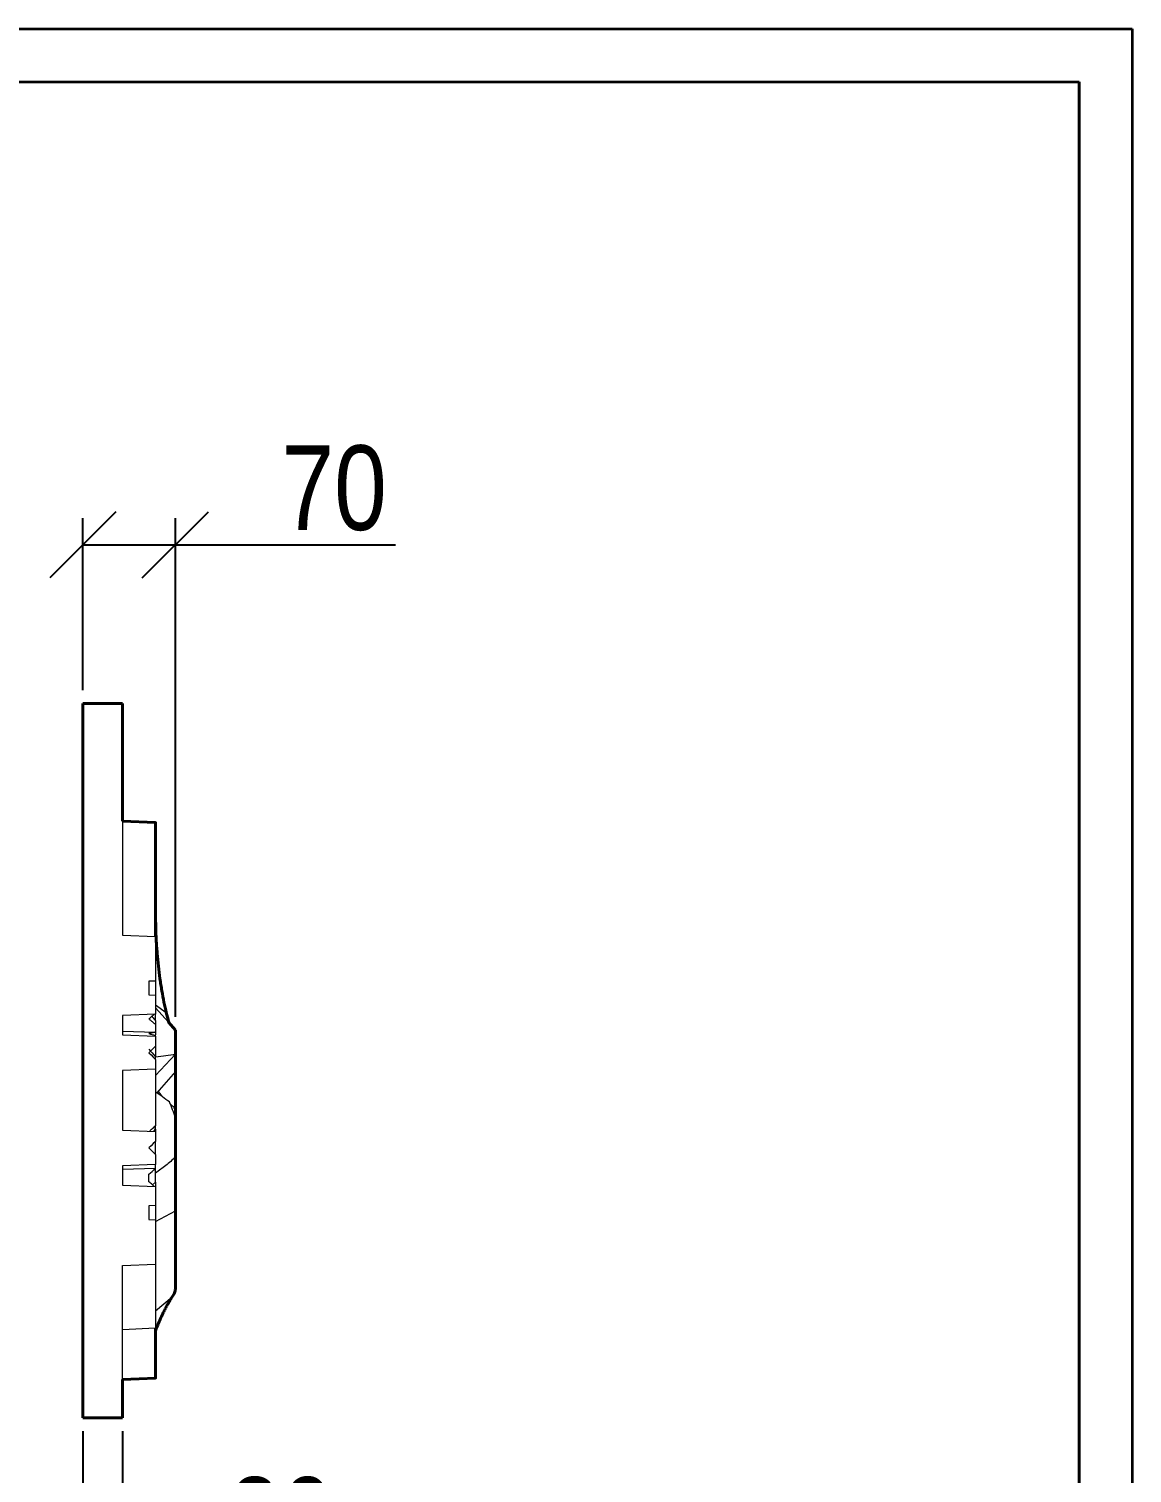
# Model space of a CAD drawing. Header units: millimetres. Extents: x 0 to 2376, y 0 to 1680.
# Drawn here: x 1542 to 2376, y 588 to 1680 of the extents above; entities that cross this region are included whole.
import ezdxf

# ---------------------------------------------------------------- set-up
doc = ezdxf.new("R2010")
doc.units = ezdxf.units.MM
doc.layers.get('0').update_dxf_attribs({"lineweight": 35})
doc.layers.add('Архио', color=252, linetype='Continuous', lineweight=40)
doc.layers.add('Размеры', color=5, linetype='Continuous', lineweight=9)
doc.styles.add('Размер', font='arial.ttf', dxfattribs={"width": 0.8})
doc.dimstyles.new('M 1-1_h36_(M 1-8)', dxfattribs={"dimscale": 2, "dimtxt": 32, "dimasz": 25, "dimexe": 10, "dimexo": 5, "dimgap": 5, "dimtad": 1, "dimdec": 0, "dimtxsty": 'Размер', "dimblk": 'OBLIQUE', "dimcen": 2.5, "dimadec": 0, "dimazin": 0, "dimtfac": 1, "dimtdec": 0, "dimtmove": 0, "dimatfit": 3, "dimfxl": 0, "dimarcsym": 0})

# ---------------------------------------------------------------- blocks, each defined once
blk = doc.blocks.new('A$C49AA496E')
for p, q in [((0, 210), (297, 210)), ((297, 210), (297, 0)), ((20, 205), (292, 205)), ((292, 205), (292, 5))]:
    blk.add_line(p, q)
blk = doc.blocks.new('_Oblique')
at = {"color": 0, "linetype": 'ByBlock', "lineweight": -2}
blk.add_line((-0.5, -0.5), (0.5, 0.5), dxfattribs=at)
blk = doc.blocks.new('*D59')
at = {"layer": 'Defpoints', "color": 0, "transparency": 16777216}
for p in [(1583, 630), (1613, 630), (1613, 510)]:
    blk.add_point(p, dxfattribs=at)
at = {"layer": 'Размеры', "color": 0, "lineweight": -2, "transparency": 16777216}
for p, q in [((1583, 620), (1583, 490)), ((1613, 620), (1613, 490)), ((1583, 510), (1613, 510)), ((1613, 510), (1779.6, 510))]:
    blk.add_line(p, q, dxfattribs=at)
at = {"layer": 'Размеры', "color": 0, "lineweight": -2, "transparency": 16777216, "xscale": 50, "yscale": 50, "zscale": 50, "rotation": 180}
blk.add_blockref('_Oblique', (1583, 510), dxfattribs=at)
at = {"layer": 'Размеры', "color": 0, "lineweight": -2, "transparency": 16777216, "xscale": 50, "yscale": 50, "zscale": 50}
blk.add_blockref('_Oblique', (1613, 510), dxfattribs=at)
at = {"layer": 'Размеры', "color": 0, "transparency": 16777216, "insert": (1733, 552.7), "char_height": 64, "attachment_point": 5, "style": 'Размер'}
blk.add_mtext('30', dxfattribs=at)
blk = doc.blocks.new('*D60')
at = {"layer": 'Defpoints', "color": 0, "transparency": 16777216}
for p in [(1653, 1290), (1583, 1170), (1653, 923.1)]:
    blk.add_point(p, dxfattribs=at)
at = {"layer": 'Размеры', "color": 0, "lineweight": -2, "transparency": 16777216}
for p, q in [((1583, 1180), (1583, 1310)), ((1653, 933.1), (1653, 1310)), ((1583, 1290), (1653, 1290)), ((1653, 1290), (1819.4, 1290))]:
    blk.add_line(p, q, dxfattribs=at)
at = {"layer": 'Размеры', "color": 0, "lineweight": -2, "transparency": 16777216, "xscale": 50, "yscale": 50, "zscale": 50, "rotation": 180}
blk.add_blockref('_Oblique', (1583, 1290), dxfattribs=at)
at = {"layer": 'Размеры', "color": 0, "lineweight": -2, "transparency": 16777216, "xscale": 50, "yscale": 50, "zscale": 50}
blk.add_blockref('_Oblique', (1653, 1290), dxfattribs=at)
at = {"layer": 'Размеры', "color": 0, "transparency": 16777216, "insert": (1773, 1332.7), "char_height": 64, "attachment_point": 5, "style": 'Размер'}
blk.add_mtext('70', dxfattribs=at)

msp = doc.modelspace()

# ---------------------------------------------------------------- linework, layer by layer
msp.add_lwpolyline([(2336, 160), (2336, 1640)])
at = {"layer": 'Архио'}
for p, q in [((1613, 1170), (1583, 1170)), ((1583, 1170), (1583, 630)), ((1613, 1081), (1613, 1170)), ((1613, 1081), (1638, 1080)), ((1653, 923.1), (1647.7, 929.1)), ((1653, 904.7), (1653, 900.6)), ((1653, 751.8), (1653, 864.1)), ((1653, 749.6), (1653, 751.8)), ((1653.1, 737), (1653.1, 737)), ((1613, 630), (1613, 659)), ((1583, 630), (1613, 630))]:
    msp.add_line(p, q, dxfattribs=at)
at = {"layer": 'Архио', "flags": 128}
msp.add_lwpolyline([(1638, 660), (1625.5, 659.5), (1613, 659)], dxfattribs=at)
at = {"layer": 'Архио'}
for points, knots in [([(1638, 1079.9), (1638, 1079.9), (1638, 1080.1), (1638, 1079), (1638, 1076.7), (1638, 1073.1), (1638, 1068.3), (1638, 1062.6), (1638, 1057.1), (1638, 1052.4), (1638, 1047.6), (1638, 1041.2), (1638, 1033.3), (1638, 1026.8), (1638, 1021.7), (1638, 1016.7), (1638, 1010.7), (1638, 1004.2), (1638, 999.4), (1638, 996.1), (1638, 994.8), (1638, 994.2)], [0, 0, 0, 0, 0.020699, 0.087749, 0.15202, 0.218107, 0.282849, 0.349505, 0.413921, 0.447074, 0.480226, 0.544934, 0.611547, 0.676024, 0.709223, 0.74242, 0.806768, 0.872955, 0.9379, 0.971362, 1, 1, 1, 1]), ([(1646.1, 936.3), (1645.5, 938.8), (1644.9, 941.5), (1643.8, 947), (1643.3, 949.9), (1642.5, 954.3), (1642.3, 955.8), (1641.8, 958.9), (1641.6, 960.5), (1640.9, 965.1), (1640.5, 968.3), (1639.8, 974.7), (1639.5, 978), (1639.2, 982.1), (1639.1, 982.9), (1639, 984.6), (1638.9, 985.4), (1638.7, 987.9), (1638.6, 989.6), (1638.4, 994.5), (1638.2, 997.8), (1638.1, 1004.3), (1638, 1007.5), (1638, 1010.7)], [0, 0, 0, 0, 0.125, 0.125, 0.25, 0.25, 0.3125, 0.3125, 0.375, 0.375, 0.5, 0.5, 0.625, 0.625, 0.65625, 0.65625, 0.6875, 0.6875, 0.75, 0.75, 0.875, 0.875, 1, 1, 1, 1]), ([(1648.2, 928.4), (1648.1, 928.8), (1647.4, 931.2), (1646.7, 934), (1646.1, 936.3)], [0, 0, 0, 0, 0.159294, 1, 1, 1, 1]), ([(1653, 923.1), (1653, 923), (1653, 922.6), (1653, 921), (1653, 919.8), (1653, 916.7), (1653, 914.8), (1653, 910.3), (1653, 907.7), (1653, 904.9)], [0, 0, 0, 0, 0.25, 0.25, 0.5, 0.5, 0.75, 0.75, 1, 1, 1, 1]), ([(1653, 904.9), (1653, 903.7), (1653, 901.2), (1653, 898.1), (1653, 895.6), (1653, 893.6), (1653, 892.3), (1653, 891.6), (1653, 891.6), (1653, 891.6)], [0, 0, 0, 0, 0.148205, 0.297443, 0.449924, 0.60353, 0.751609, 0.90072, 1, 1, 1, 1]), ([(1653, 900.6), (1653, 899.2), (1653, 896.4), (1653, 891.2), (1653, 885.6), (1653, 879.7), (1653, 873.9), (1653, 869.8), (1653, 867.2), (1653, 865.9), (1653, 865), (1653, 864.5), (1653, 864.4)], [0, 0, 0, 0, 0.141444, 0.289574, 0.442239, 0.59684, 0.742684, 0.885431, 0.922086, 0.958353, 0.994203, 1, 1, 1, 1]), ([(1653, 864.1), (1652.9, 864.2), (1652.6, 864.4), (1652.3, 864.6), (1652.1, 864.7)], [0, 0, 0, 0, 0.49788, 1, 1, 1, 1]), ([(1653, 786.4), (1653, 786.3), (1653, 786.1), (1653, 783.4), (1653, 780.8), (1653, 778.2)], [0, 0, 0, 0, 0.058761, 0.059203, 1, 1, 1, 1]), ([(1653, 751.8), (1653, 749.1), (1653, 746.5), (1653, 741.7), (1653, 739.5), (1653, 736.4), (1653, 735.5), (1653, 733.6), (1653, 732.7), (1653, 731.1), (1653, 730.3), (1653, 729.2), (1653, 728.8), (1653, 728.2), (1653, 727.8), (1653, 727.5)], [0, 0, 0, 0, 0.25, 0.25, 0.5, 0.5, 0.625, 0.625, 0.75, 0.75, 0.875, 0.875, 0.9375, 0.9375, 1, 1, 1, 1]), ([(1650.6, 721.4), (1649.7, 720.1), (1648.7, 718.5), (1647.2, 715.9), (1646.6, 715), (1645.6, 713), (1645.1, 712), (1644, 709.8), (1643.5, 708.7), (1642.4, 706.4), (1641.8, 705.2), (1640.2, 701.4), (1639.1, 698.8), (1638, 696)], [0, 0, 0, 0, 0.25, 0.25, 0.375, 0.375, 0.5, 0.5, 0.625, 0.625, 0.75, 0.75, 1, 1, 1, 1]), ([(1653, 727.5), (1653, 727.3), (1653, 727), (1652.9, 726.5), (1652.9, 726.3), (1652.7, 725.5), (1652.6, 725), (1652, 723.5), (1651.4, 722.5), (1650.6, 721.4)], [0, 0, 0, 0, 0.125, 0.125, 0.25, 0.25, 0.5, 0.5, 1, 1, 1, 1]), ([(1638, 698.1), (1638, 695.9), (1638, 693.7), (1638, 689.3), (1638, 687.1), (1638, 682.9), (1638, 680.8), (1638, 676.9), (1638, 675.1), (1638, 671.6), (1638, 670.1), (1638, 667.2), (1638, 666), (1638, 663.9), (1638, 663), (1638, 661.5), (1638, 661), (1638, 660.6)], [0, 0, 0, 0, 0.125, 0.125, 0.25, 0.25, 0.375, 0.375, 0.5, 0.5, 0.625, 0.625, 0.75, 0.75, 0.875, 0.875, 1, 1, 1, 1]), ([(1638, 660.6), (1638, 660.4), (1638, 660), (1638, 660), (1638, 660.1), (1638, 660.1)], [0, 0, 0, 0, 0.611217, 0.916302, 1, 1, 1, 1])]:
    msp.add_open_spline(points, degree=3, knots=knots, dxfattribs=at)
at = {"layer": 'Размеры'}
for p, q in [((1613, 1081), (1613, 994.8)), ((1613, 994.8), (1638, 993.8)), ((1613, 745.2), (1638, 746.2)), ((1613, 659.1), (1613, 745.2))]:
    msp.add_line(p, q, dxfattribs=at)
at = {"layer": 'Размеры', "linetype": 'Continuous', "lineweight": 15}
for p, q in [((1638, 993.8), (1638, 935.1)), ((1638, 960.2), (1633, 960)), ((1633, 960), (1633, 949.8)), ((1633, 949.8), (1638, 949.6)), ((1638, 942.1), (1646.1, 936.3)), ((1638, 939.9), (1647.7, 929.1)), ((1638, 935.1), (1613, 934.1)), ((1613, 934.1), (1613, 919.5)), ((1638, 934.9), (1637.3, 935.1)), ((1638, 930.4), (1638, 934.9)), ((1613, 922.2), (1638, 921.6)), ((1613, 919.5), (1638, 918.5)), ((1638, 921.6), (1638, 919.6)), ((1638, 918.5), (1638, 911)), ((1638, 888.9), (1653, 904.9)), ((1638, 901), (1638, 893.5)), ((1638, 893.5), (1613, 892.5)), ((1613, 892.5), (1613, 847.5)), ((1653.1, 891.7), (1638.9, 875.7)), ((1652.1, 864.7), (1649.1, 867.3)), ((1653, 864.1), (1649.4, 866.6)), ((1613, 847.5), (1638, 846.5)), ((1636.6, 846.5), (1638, 848.4)), ((1638, 848.1), (1638, 839)), ((1633, 834), (1638, 829)), ((1638, 821.5), (1613, 820.5)), ((1613, 820.5), (1613, 805.9)), ((1638, 829), (1638, 821.5)), ((1638, 818.4), (1613, 817.8)), ((1635.7, 806.1), (1638, 808.1)), ((1638, 808.1), (1638, 805.1)), ((1613, 805.9), (1638, 804.9)), ((1638, 804.9), (1638, 746.2)), ((1638, 790.4), (1633, 790.2)), ((1633, 790.2), (1633, 780)), ((1638, 778.3), (1653, 786.6)), ((1633, 780), (1638, 779.8)), ((1638, 711), (1650.6, 721.4)), ((1613, 696.8), (1638, 698.1)), ((1613, 659.6), (1638, 660.6))]:
    msp.add_line(p, q, dxfattribs=at)
at = {"layer": 'Размеры', "linetype": 'Continuous', "lineweight": 15, "flags": 128}
for points in [[(1638, 911), (1636.3, 909.3), (1634.6, 907.6), (1633, 906)], [(1633, 906), (1634.6, 904.4), (1636.3, 902.7), (1638, 901)], [(1638, 839), (1636.3, 837.3), (1634.7, 835.7), (1633, 834)], [(1638, 660.1), (1626.7, 659.6), (1613, 659.1)]]:
    msp.add_lwpolyline(points, dxfattribs=at)
at = {"layer": 'Размеры', "linetype": 'Continuous', "lineweight": 15}
for points, knots in [([(1633, 931.6), (1633.4, 932), (1634.3, 932.7), (1635.6, 933.9), (1636.5, 934.6), (1637, 935.1)], [0, 0, 0, 0, 0.31939, 0.63878, 1, 1, 1, 1]), ([(1633, 931.6), (1633.3, 931.4), (1633.8, 930.9), (1634.6, 930.2), (1635.5, 929.5), (1636.3, 928.8), (1637.1, 928.1), (1637.7, 927.6), (1638, 927.4)], [0, 0, 0, 0, 0.164174, 0.329355, 0.495535, 0.662708, 0.830866, 1, 1, 1, 1]), ([(1635.2, 933.5), (1635.3, 933.4), (1635.8, 932.8), (1636.7, 931.6), (1637.6, 930.6), (1638, 930.1)], [0, 0, 0, 0, 0.102086, 0.551024, 1, 1, 1, 1]), ([(1653, 923.1), (1651.7, 924.5), (1650.1, 926.3), (1648.6, 928.1), (1648.2, 928.4)], [0, 0, 0, 0, 0.803842, 1, 1, 1, 1]), ([(1638, 921.6), (1637.7, 921.5), (1637.2, 921.3), (1636.3, 921.2), (1635.5, 921), (1634.6, 920.8), (1633.8, 920.6), (1633.3, 920.5), (1633, 920.5)], [0, 0, 0, 0, 0.167807, 0.335233, 0.502222, 0.668717, 0.83466, 1, 1, 1, 1]), ([(1638, 910.7), (1638, 908.9), (1638, 906.5), (1638, 904), (1638, 903.3)], [0, 0, 0, 0, 0.716162, 1, 1, 1, 1]), ([(1638, 902.9), (1640.7, 903.2), (1643.3, 903.6), (1648.3, 904.2), (1650.7, 904.6), (1653, 904.9)], [0, 0, 0, 0, 0.5, 0.5, 1, 1, 1, 1]), ([(1638, 893.3), (1638, 892.6), (1638, 889.5), (1638, 883.5), (1638, 875.6), (1638, 867.4), (1638, 859.2), (1638, 853.7), (1638, 850.9)], [0, 0, 0, 0, 0.049987, 0.232481, 0.420683, 0.610295, 0.804373, 1, 1, 1, 1]), ([(1644.3, 871.9), (1643.5, 872.7), (1641.9, 874.4), (1640.7, 876.2), (1640.1, 877.1)], [0, 0, 0, 0, 0.501721, 1, 1, 1, 1]), ([(1638, 850.9), (1637.6, 850.5), (1636.7, 849.7), (1635.3, 848.3), (1634.2, 847.3), (1633.6, 846.7)], [0, 0, 0, 0, 0.28744, 0.57488, 1, 1, 1, 1]), ([(1638, 829.2), (1638, 830), (1638, 831.9), (1638, 834.4), (1638, 836.7), (1638, 838.1), (1638, 838.9), (1638, 839), (1638, 839)], [0, 0, 0, 0, 0.12277, 0.308711, 0.500163, 0.691617, 0.845437, 1, 1, 1, 1]), ([(1653, 827.1), (1650.7, 824.9), (1648.3, 822.8), (1643.2, 818.8), (1640.6, 816.9), (1638, 815)], [0, 0, 0, 0, 0.5, 0.5, 1, 1, 1, 1]), ([(1638, 818.4), (1638, 819.4), (1638, 820.1), (1638, 821.2), (1638, 821.5), (1638, 821.5)], [0, 0, 0, 0, 0.5, 0.5, 1, 1, 1, 1]), ([(1637, 804.9), (1636.9, 805), (1636.4, 805.5), (1635.1, 806.6), (1633.8, 807.7), (1633, 808.4)], [0, 0, 0, 0, 0.067312, 0.387109, 1, 1, 1, 1]), ([(1638, 808.1), (1638, 810.4), (1638, 812.4), (1638, 815.9), (1638, 817.3), (1638, 818.4)], [0, 0, 0, 0, 0.5, 0.5, 1, 1, 1, 1]), ([(1638, 746.2), (1638, 744.9), (1638, 742.2), (1638, 736.7), (1638, 731.4), (1638, 726.9), (1638, 723.3), (1638, 718.5), (1638, 714), (1638, 709.5), (1638, 706.2), (1638, 702.2), (1638, 699.4), (1638, 698.1)], [0, 0, 0, 0, 0.125571, 0.26567, 0.403774, 0.472646, 0.541518, 0.610391, 0.748494, 0.782908, 0.851781, 0.925595, 1, 1, 1, 1])]:
    msp.add_open_spline(points, degree=3, knots=knots, dxfattribs=at)
for points in [[(1638, 930.1), (1638, 929), (1638, 928.1), (1638, 927.4)], [(1633, 920.5), (1634.7, 920), (1636.3, 919.6), (1638, 919.3)], [(1638, 927.4), (1638, 925.5), (1638, 923.6), (1638, 921.6)], [(1638, 918.5), (1638, 918.5), (1638, 918.8), (1638, 919.3)], [(1633, 908.7), (1634.7, 906.8), (1636.3, 904.8), (1638, 902.9)], [(1638, 901), (1638, 901), (1638, 901.7), (1638, 902.9)], [(1648.5, 868.8), (1645, 871.3), (1641.5, 873.9), (1638, 876.4)], [(1653, 856.6), (1651.7, 861), (1650.2, 865), (1648.5, 868.8)], [(1638, 848.4), (1638, 849.3), (1638, 850.2), (1638, 850.9)], [(1633, 814.1), (1634.7, 815.6), (1636.3, 817), (1638, 818.4)], [(1633, 808.4), (1633, 810.3), (1633, 812.2), (1633, 814.1)]]:
    msp.add_open_spline(points, degree=3, dxfattribs=at)

# ---------------------------------------------------------------- block references
at = {"xscale": 8, "yscale": 8, "zscale": 8}
msp.add_blockref('A$C49AA496E', (0, 0), dxfattribs=at)

# ---------------------------------------------------------------- dimensions: what is measured, and where the dimension line sits
at = {"layer": 'Размеры'}
for base, p1, p2, picture, middle in [((1653, 1290), (1583, 1170), (1653, 923.1), '*D60', (1773, 1290)), ((1613, 510), (1583, 630), (1613, 630), '*D59', (1733, 510))]:
    dim = msp.add_linear_dim(base=base, p1=p1, p2=p2, dimstyle='M 1-1_h36_(M 1-8)', dxfattribs=at)
    dim.commit()
    dim.dimension.update_dxf_attribs({"geometry": picture, "text_midpoint": middle, "dimtype": 160})

doc.saveas('drawing.dxf')
